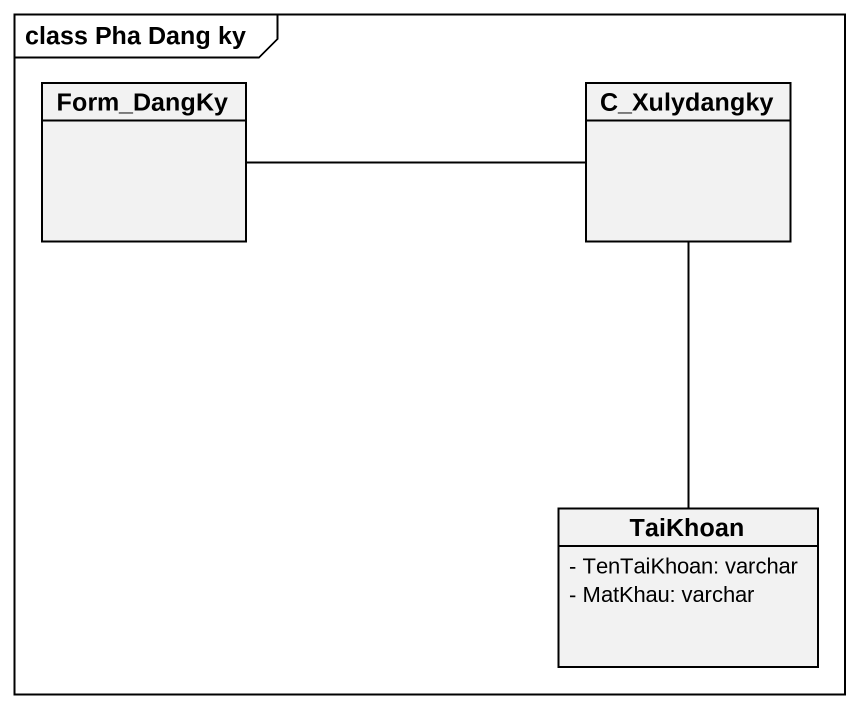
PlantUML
@startuml
mainframe class Pha Dang ky
hide circle
hide empty members
skinparam classAttributeIconSize 0
class Form_DangKy
class C_Xulydangky
class TaiKhoan {
  - TenTaiKhoan: varchar
  - MatKhau: varchar
}
Form_DangKy -right- C_Xulydangky
C_Xulydangky -- TaiKhoan
@enduml
